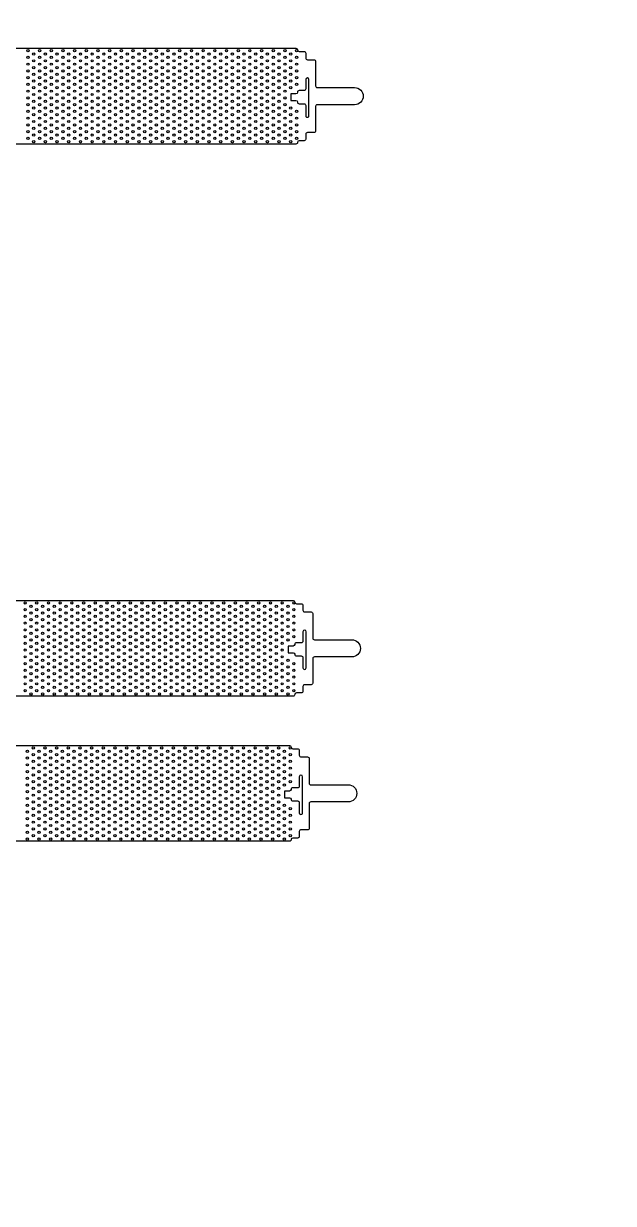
# Model space of a CAD drawing. Extents: x -291495 to 135863, y 5915 to 271227.
# Drawn here: x 57124 to 72863, y 37386 to 68857 of the extents above; entities that cross this region are included whole.
import ezdxf

# ---------------------------------------------------------------- set-up
doc = ezdxf.new("R2010")
doc.units = 13

msp = doc.modelspace()

# ---------------------------------------------------------------- linework, layer by layer
for points in [[(52390, 68201), (64390, 68201, -0.411139), (64433, 68157, 0.410904), (64477, 68114), (64608, 68114, -0.414214), (64652, 68070), (64652, 67939, 0.414214), (64696, 67895), (64871, 67895, -0.414214), (64915, 67851), (64915, 67195, 0.414214), (64958, 67151), (65958, 67151, -1), (65958, 66694)], [(65958, 66694), (64958, 66694, 0.414214), (64915, 66651), (64915, 65994, -0.414214), (64871, 65951), (64696, 65951, 0.414214), (64652, 65907), (64652, 65776, -0.414214), (64608, 65732), (64477, 65732, 0.410904), (64433, 65689, -0.417531), (64390, 65644), (52390, 65644, -0.417531)], [(52315, 53471), (64315, 53471, -0.411139), (64359, 53427, 0.410904), (64403, 53384), (64534, 53384, -0.414214), (64578, 53340), (64578, 53209, 0.414214), (64622, 53165), (64797, 53165, -0.414214), (64840, 53121), (64840, 52465, 0.414214), (64884, 52421), (65884, 52421, -1), (65884, 51964)], [(65884, 51964), (64884, 51964, 0.414214), (64840, 51920), (64840, 51264, -0.414214), (64797, 51220), (64622, 51220, 0.414214), (64578, 51177), (64578, 51045, -0.414214), (64534, 51002), (64403, 51002, 0.410904), (64359, 50958, -0.417531), (64315, 50914), (52315, 50914, -0.417531)], [(52220, 49602), (64220, 49602, -0.411139), (64263, 49558, 0.410904), (64307, 49515), (64438, 49515, -0.414214), (64482, 49471), (64482, 49340, 0.414214), (64526, 49296), (64701, 49296, -0.414214), (64745, 49252), (64745, 48596, 0.414214), (64788, 48552), (65788, 48552, -1), (65788, 48095)], [(65788, 48095), (64788, 48095, 0.414214), (64745, 48051), (64745, 47395, -0.414214), (64701, 47351), (64526, 47351, 0.414214), (64482, 47308), (64482, 47176, -0.414214), (64438, 47133), (64307, 47133, 0.410904), (64263, 47089, -0.417531), (64220, 47045), (52220, 47045, -0.417531)]]:
    msp.add_lwpolyline(points, format="xyb")
at = {"linetype": 'Continuous'}
for points in [[(64652, 66402, 1.000064), (64740, 66402), (64740, 67365, 1), (64652, 67365), (64652, 67114, -0.414214), (64608, 67070), (64477, 67070, 0.417531), (64433, 67026, -0.410904), (64390, 66983), (64258, 66983), (64258, 66808), (64390, 66808, -0.410904), (64433, 66764, 0.417531), (64477, 66720), (64608, 66720, -0.414214), (64652, 66676), (64652, 66402)], [(64578, 51672, 1.000064), (64665, 51672), (64665, 52634, 1), (64578, 52634), (64578, 52384, -0.414214), (64534, 52340), (64403, 52340, 0.417531), (64359, 52296, -0.410904), (64315, 52252), (64184, 52252), (64184, 52077), (64315, 52077, -0.410904), (64359, 52034, 0.417531), (64403, 51990), (64534, 51990, -0.414214), (64578, 51946), (64578, 51672)], [(64482, 47803, 1.000064), (64570, 47803), (64570, 48766, 1), (64482, 48766), (64482, 48515, -0.414214), (64438, 48471), (64307, 48471, 0.417531), (64263, 48427, -0.410904), (64220, 48383), (64088, 48383), (64088, 48208), (64220, 48208, -0.410904), (64263, 48165, 0.417531), (64307, 48121), (64438, 48121, -0.414214), (64482, 48077), (64482, 47803)]]:
    msp.add_lwpolyline(points, format="xyb", dxfattribs=at)
for centre, radius in [((72134, 68123), 45000), ((57239, 68135), 30), ((57239, 67955), 30), ((57395, 68045), 30), ((57551, 68135), 30), ((57551, 67955), 30), ((57707, 68045), 30), ((57862, 68135), 30), ((57862, 67955), 30), ((58018, 68045), 30), ((58174, 68135), 30), ((58174, 67955), 30), ((58330, 68045), 30), ((58486, 68135), 30), ((58486, 67955), 30), ((58642, 68045), 30), ((58798, 68135), 30), ((58798, 67955), 30), ((58954, 68045), 30), ((59109, 68135), 30), ((59109, 67955), 30), ((59265, 68045), 30), ((59421, 68135), 30), ((59421, 67955), 30), ((59577, 68045), 30), ((59733, 68135), 30), ((59733, 67955), 30), ((59889, 68045), 30), ((60045, 68135), 30), ((60045, 67955), 30), ((60201, 68045), 30), ((60357, 68135), 30), ((60357, 67955), 30), ((60512, 68045), 30), ((60668, 68135), 30), ((60668, 67955), 30), ((60824, 68045), 30), ((60980, 68135), 30), ((60980, 67955), 30), ((61136, 68045), 30), ((61292, 68135), 30), ((61292, 67955), 30), ((61448, 68045), 30), ((61604, 68135), 30), ((61604, 67955), 30), ((61760, 68045), 30), ((61915, 68135), 30), ((61915, 67955), 30), ((62071, 68045), 30), ((62227, 68135), 30), ((62227, 67955), 30), ((62383, 68045), 30), ((62539, 68135), 30), ((62539, 67955), 30), ((62695, 68045), 30), ((62851, 68135), 30), ((62851, 67955), 30), ((63007, 68045), 30), ((63162, 68135), 30), ((63162, 67955), 30), ((63318, 68045), 30), ((63474, 68135), 30), ((63474, 67955), 30), ((63630, 68045), 30), ((63786, 68135), 30), ((63786, 67955), 30), ((63942, 68045), 30), ((64098, 68135), 30), ((64098, 67955), 30), ((64254, 68045), 30), ((64410, 68135), 30), ((64410, 67955), 30), ((57239, 67775), 30), ((57395, 67865), 30), ((57395, 67685), 30), ((57551, 67775), 30), ((57707, 67865), 30), ((57707, 67685), 30), ((57862, 67775), 30), ((58018, 67865), 30), ((58018, 67685), 30), ((58174, 67775), 30), ((58330, 67865), 30), ((58330, 67685), 30), ((58486, 67775), 30), ((58642, 67865), 30), ((58642, 67685), 30), ((58798, 67775), 30), ((58954, 67865), 30), ((58954, 67685), 30), ((59109, 67775), 30), ((59265, 67865), 30), ((59265, 67685), 30), ((59421, 67775), 30), ((59577, 67865), 30), ((59577, 67685), 30), ((59733, 67775), 30), ((59889, 67865), 30), ((59889, 67685), 30), ((60045, 67775), 30), ((60201, 67865), 30), ((60201, 67685), 30), ((60357, 67775), 30), ((60512, 67865), 30), ((60512, 67685), 30), ((60668, 67775), 30), ((60824, 67865), 30), ((60824, 67685), 30), ((60980, 67775), 30), ((61136, 67865), 30), ((61136, 67685), 30), ((61292, 67775), 30), ((61448, 67865), 30), ((61448, 67685), 30), ((61604, 67775), 30), ((61760, 67865), 30), ((61760, 67685), 30), ((61915, 67775), 30), ((62071, 67865), 30), ((62071, 67685), 30), ((62227, 67775), 30), ((62383, 67865), 30), ((62383, 67685), 30), ((62539, 67775), 30), ((62695, 67865), 30), ((62695, 67685), 30), ((62851, 67775), 30), ((63007, 67865), 30), ((63007, 67685), 30), ((63162, 67775), 30), ((63318, 67865), 30), ((63318, 67685), 30), ((63474, 67775), 30), ((63630, 67865), 30), ((63630, 67685), 30), ((63786, 67775), 30), ((63942, 67865), 30), ((63942, 67685), 30), ((64098, 67775), 30), ((64254, 67865), 30), ((64254, 67685), 30), ((64410, 67775), 30), ((57239, 67595), 30), ((57239, 67415), 30), ((57395, 67505), 30), ((57395, 67325), 30), ((57551, 67595), 30), ((57551, 67415), 30), ((57707, 67505), 30), ((57707, 67325), 30), ((57862, 67595), 30), ((57862, 67415), 30), ((58018, 67505), 30), ((58018, 67325), 30), ((58174, 67595), 30), ((58174, 67415), 30), ((58330, 67505), 30), ((58330, 67325), 30), ((58486, 67595), 30), ((58486, 67415), 30), ((58642, 67505), 30), ((58642, 67325), 30), ((58798, 67595), 30), ((58798, 67415), 30), ((58954, 67505), 30), ((58954, 67325), 30), ((59109, 67595), 30), ((59109, 67415), 30), ((59265, 67505), 30), ((59265, 67325), 30), ((59421, 67595), 30), ((59421, 67415), 30), ((59577, 67505), 30), ((59577, 67325), 30), ((59733, 67595), 30), ((59733, 67415), 30), ((59889, 67505), 30), ((59889, 67325), 30), ((60045, 67595), 30), ((60045, 67415), 30), ((60201, 67505), 30), ((60201, 67325), 30), ((60357, 67595), 30), ((60357, 67415), 30), ((60512, 67505), 30), ((60512, 67325), 30), ((60668, 67595), 30), ((60668, 67415), 30), ((60824, 67505), 30), ((60824, 67325), 30), ((60980, 67595), 30), ((60980, 67415), 30), ((61136, 67505), 30), ((61136, 67325), 30), ((61292, 67595), 30), ((61292, 67415), 30), ((61448, 67505), 30), ((61448, 67325), 30), ((61604, 67595), 30), ((61604, 67415), 30), ((61760, 67505), 30), ((61760, 67325), 30), ((61915, 67595), 30), ((61915, 67415), 30), ((62071, 67505), 30), ((62071, 67325), 30), ((62227, 67595), 30), ((62227, 67415), 30), ((62383, 67505), 30), ((62383, 67325), 30), ((62539, 67595), 30), ((62539, 67415), 30), ((62695, 67505), 30), ((62695, 67325), 30), ((62851, 67595), 30), ((62851, 67415), 30), ((63007, 67505), 30), ((63007, 67325), 30), ((63162, 67595), 30), ((63162, 67415), 30), ((63318, 67505), 30), ((63318, 67325), 30), ((63474, 67595), 30), ((63474, 67415), 30), ((63630, 67505), 30), ((63630, 67325), 30), ((63786, 67595), 30), ((63786, 67415), 30), ((63942, 67505), 30), ((63942, 67325), 30), ((64098, 67595), 30), ((64098, 67415), 30), ((64254, 67505), 30), ((64254, 67325), 30), ((64410, 67595), 30), ((64410, 67415), 30), ((57239, 67235), 30), ((57239, 67055), 30), ((57395, 67145), 30), ((57551, 67235), 30), ((57551, 67055), 30), ((57707, 67145), 30), ((57862, 67235), 30), ((57862, 67055), 30), ((58018, 67145), 30), ((58174, 67235), 30), ((58174, 67055), 30), ((58330, 67145), 30), ((58486, 67235), 30), ((58486, 67055), 30), ((58642, 67145), 30), ((58798, 67235), 30), ((58798, 67055), 30), ((58954, 67145), 30), ((59109, 67235), 30), ((59109, 67055), 30), ((59265, 67145), 30), ((59421, 67235), 30), ((59421, 67055), 30), ((59577, 67145), 30), ((59733, 67235), 30), ((59733, 67055), 30), ((59889, 67145), 30), ((60045, 67235), 30), ((60045, 67055), 30), ((60201, 67145), 30), ((60357, 67235), 30), ((60357, 67055), 30), ((60512, 67145), 30), ((60668, 67235), 30), ((60668, 67055), 30), ((60824, 67145), 30), ((60980, 67235), 30), ((60980, 67055), 30), ((61136, 67145), 30), ((61292, 67235), 30), ((61292, 67055), 30), ((61448, 67145), 30), ((61604, 67235), 30), ((61604, 67055), 30), ((61760, 67145), 30), ((61915, 67235), 30), ((61915, 67055), 30), ((62071, 67145), 30), ((62227, 67235), 30), ((62227, 67055), 30), ((62383, 67145), 30), ((62539, 67235), 30), ((62539, 67055), 30), ((62695, 67145), 30), ((62851, 67235), 30), ((62851, 67055), 30), ((63007, 67145), 30), ((63162, 67235), 30), ((63162, 67055), 30), ((63318, 67145), 30), ((63474, 67235), 30), ((63474, 67055), 30), ((63630, 67145), 30), ((63786, 67235), 30), ((63786, 67055), 30), ((63942, 67145), 30), ((64098, 67235), 30), ((64098, 67055), 30), ((64254, 67145), 30), ((64410, 67235), 30), ((57239, 66875), 30), ((57239, 66695), 30), ((57395, 66965), 30), ((57395, 66785), 30), ((57551, 66875), 30), ((57551, 66695), 30), ((57707, 66965), 30), ((57707, 66785), 30), ((57862, 66875), 30), ((57862, 66695), 30), ((58018, 66965), 30), ((58018, 66785), 30), ((58174, 66875), 30), ((58174, 66695), 30), ((58330, 66965), 30), ((58330, 66785), 30), ((58486, 66875), 30), ((58486, 66695), 30), ((58642, 66965), 30), ((58642, 66785), 30), ((58798, 66875), 30), ((58798, 66695), 30), ((58954, 66965), 30), ((58954, 66785), 30), ((59109, 66875), 30), ((59109, 66695), 30), ((59265, 66965), 30), ((59265, 66785), 30), ((59421, 66875), 30), ((59421, 66695), 30), ((59577, 66965), 30), ((59577, 66785), 30), ((59733, 66875), 30), ((59733, 66695), 30), ((59889, 66965), 30), ((59889, 66785), 30), ((60045, 66875), 30), ((60045, 66695), 30), ((60201, 66965), 30), ((60201, 66785), 30), ((60357, 66875), 30), ((60357, 66695), 30), ((60512, 66965), 30), ((60512, 66785), 30), ((60668, 66875), 30), ((60668, 66695), 30), ((60824, 66965), 30), ((60824, 66785), 30), ((60980, 66875), 30), ((60980, 66695), 30), ((61136, 66965), 30), ((61136, 66785), 30), ((61292, 66875), 30), ((61292, 66695), 30), ((61448, 66965), 30), ((61448, 66785), 30), ((61604, 66875), 30), ((61604, 66695), 30), ((61760, 66965), 30), ((61760, 66785), 30), ((61915, 66875), 30), ((61915, 66695), 30), ((62071, 66965), 30), ((62071, 66785), 30), ((62227, 66875), 30), ((62227, 66695), 30), ((62383, 66965), 30), ((62383, 66785), 30), ((62539, 66875), 30), ((62539, 66695), 30), ((62695, 66965), 30), ((62695, 66785), 30), ((62851, 66875), 30), ((62851, 66695), 30), ((63007, 66965), 30), ((63007, 66785), 30), ((63162, 66875), 30), ((63162, 66695), 30), ((63318, 66965), 30), ((63318, 66785), 30), ((63474, 66875), 30), ((63474, 66695), 30), ((63630, 66965), 30), ((63630, 66785), 30), ((63786, 66875), 30), ((63786, 66695), 30), ((63942, 66965), 30), ((63942, 66785), 30), ((64098, 66875), 30), ((64098, 66695), 30), ((57239, 66515), 30), ((57395, 66605), 30), ((57395, 66425), 30), ((57551, 66515), 30), ((57707, 66605), 30), ((57707, 66425), 30), ((57862, 66515), 30), ((58018, 66605), 30), ((58018, 66425), 30), ((58174, 66515), 30), ((58330, 66605), 30), ((58330, 66425), 30), ((58486, 66515), 30), ((58642, 66605), 30), ((58642, 66425), 30), ((58798, 66515), 30), ((58954, 66605), 30), ((58954, 66425), 30), ((59109, 66515), 30), ((59265, 66605), 30), ((59265, 66425), 30), ((59421, 66515), 30), ((59577, 66605), 30), ((59577, 66425), 30), ((59733, 66515), 30), ((59889, 66605), 30), ((59889, 66425), 30), ((60045, 66515), 30), ((60201, 66605), 30), ((60201, 66425), 30), ((60357, 66515), 30), ((60512, 66605), 30), ((60512, 66425), 30), ((60668, 66515), 30), ((60824, 66605), 30), ((60824, 66425), 30), ((60980, 66515), 30), ((61136, 66605), 30), ((61136, 66425), 30), ((61292, 66515), 30), ((61448, 66605), 30), ((61448, 66425), 30), ((61604, 66515), 30), ((61760, 66605), 30), ((61760, 66425), 30), ((61915, 66515), 30), ((62071, 66605), 30), ((62071, 66425), 30), ((62227, 66515), 30), ((62383, 66605), 30), ((62383, 66425), 30), ((62539, 66515), 30), ((62695, 66605), 30), ((62695, 66425), 30), ((62851, 66515), 30), ((63007, 66605), 30), ((63007, 66425), 30), ((63162, 66515), 30), ((63318, 66605), 30), ((63318, 66425), 30), ((63474, 66515), 30), ((63630, 66605), 30), ((63630, 66425), 30), ((63786, 66515), 30), ((63942, 66605), 30), ((63942, 66425), 30), ((64098, 66515), 30), ((64254, 66605), 30), ((64254, 66425), 30), ((64410, 66515), 30), ((57239, 66335), 30), ((57239, 66155), 30), ((57395, 66245), 30), ((57395, 66065), 30), ((57551, 66335), 30), ((57551, 66155), 30), ((57707, 66245), 30), ((57707, 66065), 30), ((57862, 66335), 30), ((57862, 66155), 30), ((58018, 66245), 30), ((58018, 66065), 30), ((58174, 66335), 30), ((58174, 66155), 30), ((58330, 66245), 30), ((58330, 66065), 30), ((58486, 66335), 30), ((58486, 66155), 30), ((58642, 66245), 30), ((58642, 66065), 30), ((58798, 66335), 30), ((58798, 66155), 30), ((58954, 66245), 30), ((58954, 66065), 30), ((59109, 66335), 30), ((59109, 66155), 30), ((59265, 66245), 30), ((59265, 66065), 30), ((59421, 66335), 30), ((59421, 66155), 30), ((59577, 66245), 30), ((59577, 66065), 30), ((59733, 66335), 30), ((59733, 66155), 30), ((59889, 66245), 30), ((59889, 66065), 30), ((60045, 66335), 30), ((60045, 66155), 30), ((60201, 66245), 30), ((60201, 66065), 30), ((60357, 66335), 30), ((60357, 66155), 30), ((60512, 66245), 30), ((60512, 66065), 30), ((60668, 66335), 30), ((60668, 66155), 30), ((60824, 66245), 30), ((60824, 66065), 30), ((60980, 66335), 30), ((60980, 66155), 30), ((61136, 66245), 30), ((61136, 66065), 30), ((61292, 66335), 30), ((61292, 66155), 30), ((61448, 66245), 30), ((61448, 66065), 30), ((61604, 66335), 30), ((61604, 66155), 30), ((61760, 66245), 30), ((61760, 66065), 30), ((61915, 66335), 30), ((61915, 66155), 30), ((62071, 66245), 30), ((62071, 66065), 30), ((62227, 66335), 30), ((62227, 66155), 30), ((62383, 66245), 30), ((62383, 66065), 30), ((62539, 66335), 30), ((62539, 66155), 30), ((62695, 66245), 30), ((62695, 66065), 30), ((62851, 66335), 30), ((62851, 66155), 30), ((63007, 66245), 30), ((63007, 66065), 30), ((63162, 66335), 30), ((63162, 66155), 30), ((63318, 66245), 30), ((63318, 66065), 30), ((63474, 66335), 30), ((63474, 66155), 30), ((63630, 66245), 30), ((63630, 66065), 30), ((63786, 66335), 30), ((63786, 66155), 30), ((63942, 66245), 30), ((63942, 66065), 30), ((64098, 66335), 30), ((64098, 66155), 30), ((64254, 66245), 30), ((64254, 66065), 30), ((64410, 66335), 30), ((64410, 66155), 30), ((57239, 65975), 30), ((57239, 65795), 30), ((57395, 65885), 30), ((57551, 65975), 30), ((57551, 65795), 30), ((57707, 65885), 30), ((57862, 65975), 30), ((57862, 65795), 30), ((58018, 65885), 30), ((58174, 65975), 30), ((58174, 65795), 30), ((58330, 65885), 30), ((58486, 65975), 30), ((58486, 65795), 30), ((58642, 65885), 30), ((58798, 65975), 30), ((58798, 65795), 30), ((58954, 65885), 30), ((59109, 65975), 30), ((59109, 65795), 30), ((59265, 65885), 30), ((59421, 65975), 30), ((59421, 65795), 30), ((59577, 65885), 30), ((59733, 65975), 30), ((59733, 65795), 30), ((59889, 65885), 30), ((60045, 65975), 30), ((60045, 65795), 30), ((60201, 65885), 30), ((60357, 65975), 30), ((60357, 65795), 30), ((60512, 65885), 30), ((60668, 65975), 30), ((60668, 65795), 30), ((60824, 65885), 30), ((60980, 65975), 30), ((60980, 65795), 30), ((61136, 65885), 30), ((61292, 65975), 30), ((61292, 65795), 30), ((61448, 65885), 30), ((61604, 65975), 30), ((61604, 65795), 30), ((61760, 65885), 30), ((61915, 65975), 30), ((61915, 65795), 30), ((62071, 65885), 30), ((62227, 65975), 30), ((62227, 65795), 30), ((62383, 65885), 30), ((62539, 65975), 30), ((62539, 65795), 30), ((62695, 65885), 30), ((62851, 65975), 30), ((62851, 65795), 30), ((63007, 65885), 30), ((63162, 65975), 30), ((63162, 65795), 30), ((63318, 65885), 30), ((63474, 65975), 30), ((63474, 65795), 30), ((63630, 65885), 30), ((63786, 65975), 30), ((63786, 65795), 30), ((63942, 65885), 30), ((64098, 65975), 30), ((64098, 65795), 30), ((64254, 65885), 30), ((64410, 65975), 30), ((64410, 65795), 30), ((57395, 65705), 30), ((57707, 65705), 30), ((58018, 65705), 30), ((58330, 65705), 30), ((58642, 65705), 30), ((58954, 65705), 30), ((59265, 65705), 30), ((59577, 65705), 30), ((59889, 65705), 30), ((60201, 65705), 30), ((60512, 65705), 30), ((60824, 65705), 30), ((61136, 65705), 30), ((61448, 65705), 30), ((61760, 65705), 30), ((62071, 65705), 30), ((62383, 65705), 30), ((62695, 65705), 30), ((63007, 65705), 30), ((63318, 65705), 30), ((63630, 65705), 30), ((63942, 65705), 30), ((64254, 65705), 30), ((57165, 53405), 30), ((57165, 53225), 30), ((57321, 53315), 30), ((57476, 53405), 30), ((57476, 53225), 30), ((57632, 53315), 30), ((57788, 53405), 30), ((57788, 53225), 30), ((57944, 53315), 30), ((58100, 53405), 30), ((58100, 53225), 30), ((58256, 53315), 30), ((58412, 53405), 30), ((58412, 53225), 30), ((58568, 53315), 30), ((58724, 53405), 30), ((58724, 53225), 30), ((58879, 53315), 30), ((59035, 53405), 30), ((59035, 53225), 30), ((59191, 53315), 30), ((59347, 53405), 30), ((59347, 53225), 30), ((59503, 53315), 30), ((59659, 53405), 30), ((59659, 53225), 30), ((59815, 53315), 30), ((59971, 53405), 30), ((59971, 53225), 30), ((60126, 53315), 30), ((60282, 53405), 30), ((60282, 53225), 30), ((60438, 53315), 30), ((60594, 53405), 30), ((60594, 53225), 30), ((60750, 53315), 30), ((60906, 53405), 30), ((60906, 53225), 30), ((61062, 53315), 30), ((61218, 53405), 30), ((61218, 53225), 30), ((61374, 53315), 30), ((61529, 53405), 30), ((61529, 53225), 30), ((61685, 53315), 30), ((61841, 53405), 30), ((61841, 53225), 30), ((61997, 53315), 30), ((62153, 53405), 30), ((62153, 53225), 30), ((62309, 53315), 30), ((62465, 53405), 30), ((62465, 53225), 30), ((62621, 53315), 30), ((62777, 53405), 30), ((62777, 53225), 30), ((62932, 53315), 30), ((63088, 53405), 30), ((63088, 53225), 30), ((63244, 53315), 30), ((63400, 53405), 30), ((63400, 53225), 30), ((63556, 53315), 30), ((63712, 53405), 30), ((63712, 53225), 30), ((63868, 53315), 30), ((64024, 53405), 30), ((64024, 53225), 30), ((64180, 53315), 30), ((64335, 53405), 30), ((64335, 53225), 30), ((57165, 53045), 30), ((57165, 52865), 30), ((57321, 53135), 30), ((57321, 52955), 30), ((57476, 53045), 30), ((57476, 52865), 30), ((57632, 53135), 30), ((57632, 52955), 30), ((57788, 53045), 30), ((57788, 52865), 30), ((57944, 53135), 30), ((57944, 52955), 30), ((58100, 53045), 30), ((58100, 52865), 30), ((58256, 53135), 30), ((58256, 52955), 30), ((58412, 53045), 30), ((58412, 52865), 30), ((58568, 53135), 30), ((58568, 52955), 30), ((58724, 53045), 30), ((58724, 52865), 30), ((58879, 53135), 30), ((58879, 52955), 30), ((59035, 53045), 30), ((59035, 52865), 30), ((59191, 53135), 30), ((59191, 52955), 30), ((59347, 53045), 30), ((59347, 52865), 30), ((59503, 53135), 30), ((59503, 52955), 30), ((59659, 53045), 30), ((59659, 52865), 30), ((59815, 53135), 30), ((59815, 52955), 30), ((59971, 53045), 30), ((59971, 52865), 30), ((60126, 53135), 30), ((60126, 52955), 30), ((60282, 53045), 30), ((60282, 52865), 30), ((60438, 53135), 30), ((60438, 52955), 30), ((60594, 53045), 30), ((60594, 52865), 30), ((60750, 53135), 30), ((60750, 52955), 30), ((60906, 53045), 30), ((60906, 52865), 30), ((61062, 53135), 30), ((61062, 52955), 30), ((61218, 53045), 30), ((61218, 52865), 30), ((61374, 53135), 30), ((61374, 52955), 30), ((61529, 53045), 30), ((61529, 52865), 30), ((61685, 53135), 30), ((61685, 52955), 30), ((61841, 53045), 30), ((61841, 52865), 30), ((61997, 53135), 30), ((61997, 52955), 30), ((62153, 53045), 30), ((62153, 52865), 30), ((62309, 53135), 30), ((62309, 52955), 30), ((62465, 53045), 30), ((62465, 52865), 30), ((62621, 53135), 30), ((62621, 52955), 30), ((62777, 53045), 30), ((62777, 52865), 30), ((62932, 53135), 30), ((62932, 52955), 30), ((63088, 53045), 30), ((63088, 52865), 30), ((63244, 53135), 30), ((63244, 52955), 30), ((63400, 53045), 30), ((63400, 52865), 30), ((63556, 53135), 30), ((63556, 52955), 30), ((63712, 53045), 30), ((63712, 52865), 30), ((63868, 53135), 30), ((63868, 52955), 30), ((64024, 53045), 30), ((64024, 52865), 30), ((64180, 53135), 30), ((64180, 52955), 30), ((64335, 53045), 30), ((64335, 52865), 30), ((57165, 52685), 30), ((57321, 52775), 30), ((57321, 52595), 30), ((57476, 52685), 30), ((57632, 52775), 30), ((57632, 52595), 30), ((57788, 52685), 30), ((57944, 52775), 30), ((57944, 52595), 30), ((58100, 52685), 30), ((58256, 52775), 30), ((58256, 52595), 30), ((58412, 52685), 30), ((58568, 52775), 30), ((58568, 52595), 30), ((58724, 52685), 30), ((58879, 52775), 30), ((58879, 52595), 30), ((59035, 52685), 30), ((59191, 52775), 30), ((59191, 52595), 30), ((59347, 52685), 30), ((59503, 52775), 30), ((59503, 52595), 30), ((59659, 52685), 30), ((59815, 52775), 30), ((59815, 52595), 30), ((59971, 52685), 30), ((60126, 52775), 30), ((60126, 52595), 30), ((60282, 52685), 30), ((60438, 52775), 30), ((60438, 52595), 30), ((60594, 52685), 30), ((60750, 52775), 30), ((60750, 52595), 30), ((60906, 52685), 30), ((61062, 52775), 30), ((61062, 52595), 30), ((61218, 52685), 30), ((61374, 52775), 30), ((61374, 52595), 30), ((61529, 52685), 30), ((61685, 52775), 30), ((61685, 52595), 30), ((61841, 52685), 30), ((61997, 52775), 30), ((61997, 52595), 30), ((62153, 52685), 30), ((62309, 52775), 30), ((62309, 52595), 30), ((62465, 52685), 30), ((62621, 52775), 30), ((62621, 52595), 30), ((62777, 52685), 30), ((62932, 52775), 30), ((62932, 52595), 30), ((63088, 52685), 30), ((63244, 52775), 30), ((63244, 52595), 30), ((63400, 52685), 30), ((63556, 52775), 30), ((63556, 52595), 30), ((63712, 52685), 30), ((63868, 52775), 30), ((63868, 52595), 30), ((64024, 52685), 30), ((64180, 52775), 30), ((64180, 52595), 30), ((64335, 52685), 30), ((57165, 52505), 30), ((57165, 52325), 30), ((57321, 52415), 30), ((57321, 52235), 30), ((57476, 52505), 30), ((57476, 52325), 30), ((57632, 52415), 30), ((57632, 52235), 30), ((57788, 52505), 30), ((57788, 52325), 30), ((57944, 52415), 30), ((57944, 52235), 30), ((58100, 52505), 30), ((58100, 52325), 30), ((58256, 52415), 30), ((58256, 52235), 30), ((58412, 52505), 30), ((58412, 52325), 30), ((58568, 52415), 30), ((58568, 52235), 30), ((58724, 52505), 30), ((58724, 52325), 30), ((58879, 52415), 30), ((58879, 52235), 30), ((59035, 52505), 30), ((59035, 52325), 30), ((59191, 52415), 30), ((59191, 52235), 30), ((59347, 52505), 30), ((59347, 52325), 30), ((59503, 52415), 30), ((59503, 52235), 30), ((59659, 52505), 30), ((59659, 52325), 30), ((59815, 52415), 30), ((59815, 52235), 30), ((59971, 52505), 30), ((59971, 52325), 30), ((60126, 52415), 30), ((60126, 52235), 30), ((60282, 52505), 30), ((60282, 52325), 30), ((60438, 52415), 30), ((60438, 52235), 30), ((60594, 52505), 30), ((60594, 52325), 30), ((60750, 52415), 30), ((60750, 52235), 30), ((60906, 52505), 30), ((60906, 52325), 30), ((61062, 52415), 30), ((61062, 52235), 30), ((61218, 52505), 30), ((61218, 52325), 30), ((61374, 52415), 30), ((61374, 52235), 30), ((61529, 52505), 30), ((61529, 52325), 30), ((61685, 52415), 30), ((61685, 52235), 30), ((61841, 52505), 30), ((61841, 52325), 30), ((61997, 52415), 30), ((61997, 52235), 30), ((62153, 52505), 30), ((62153, 52325), 30), ((62309, 52415), 30), ((62309, 52235), 30), ((62465, 52505), 30), ((62465, 52325), 30), ((62621, 52415), 30), ((62621, 52235), 30), ((62777, 52505), 30), ((62777, 52325), 30), ((62932, 52415), 30), ((62932, 52235), 30), ((63088, 52505), 30), ((63088, 52325), 30), ((63244, 52415), 30), ((63244, 52235), 30), ((63400, 52505), 30), ((63400, 52325), 30), ((63556, 52415), 30), ((63556, 52235), 30), ((63712, 52505), 30), ((63712, 52325), 30), ((63868, 52415), 30), ((63868, 52235), 30), ((64024, 52505), 30), ((64024, 52325), 30), ((64180, 52415), 30), ((64335, 52505), 30), ((57165, 52145), 30), ((57165, 51965), 30), ((57321, 52055), 30), ((57476, 52145), 30), ((57476, 51965), 30), ((57632, 52055), 30), ((57788, 52145), 30), ((57788, 51965), 30), ((57944, 52055), 30), ((58100, 52145), 30), ((58100, 51965), 30), ((58256, 52055), 30), ((58412, 52145), 30), ((58412, 51965), 30), ((58568, 52055), 30), ((58724, 52145), 30), ((58724, 51965), 30), ((58879, 52055), 30), ((59035, 52145), 30), ((59035, 51965), 30), ((59191, 52055), 30), ((59347, 52145), 30), ((59347, 51965), 30), ((59503, 52055), 30), ((59659, 52145), 30), ((59659, 51965), 30), ((59815, 52055), 30), ((59971, 52145), 30), ((59971, 51965), 30), ((60126, 52055), 30), ((60282, 52145), 30), ((60282, 51965), 30), ((60438, 52055), 30), ((60594, 52145), 30), ((60594, 51965), 30), ((60750, 52055), 30), ((60906, 52145), 30), ((60906, 51965), 30), ((61062, 52055), 30), ((61218, 52145), 30), ((61218, 51965), 30), ((61374, 52055), 30), ((61529, 52145), 30), ((61529, 51965), 30), ((61685, 52055), 30), ((61841, 52145), 30), ((61841, 51965), 30), ((61997, 52055), 30), ((62153, 52145), 30), ((62153, 51965), 30), ((62309, 52055), 30), ((62465, 52145), 30), ((62465, 51965), 30), ((62621, 52055), 30), ((62777, 52145), 30), ((62777, 51965), 30), ((62932, 52055), 30), ((63088, 52145), 30), ((63088, 51965), 30), ((63244, 52055), 30), ((63400, 52145), 30), ((63400, 51965), 30), ((63556, 52055), 30), ((63712, 52145), 30), ((63712, 51965), 30), ((63868, 52055), 30), ((64024, 52145), 30), ((64024, 51965), 30), ((57165, 51785), 30), ((57165, 51605), 30), ((57321, 51875), 30), ((57321, 51695), 30), ((57476, 51785), 30), ((57476, 51605), 30), ((57632, 51875), 30), ((57632, 51695), 30), ((57788, 51785), 30), ((57788, 51605), 30), ((57944, 51875), 30), ((57944, 51695), 30), ((58100, 51785), 30), ((58100, 51605), 30), ((58256, 51875), 30), ((58256, 51695), 30), ((58412, 51785), 30), ((58412, 51605), 30), ((58568, 51875), 30), ((58568, 51695), 30), ((58724, 51785), 30), ((58724, 51605), 30), ((58879, 51875), 30), ((58879, 51695), 30), ((59035, 51785), 30), ((59035, 51605), 30), ((59191, 51875), 30), ((59191, 51695), 30), ((59347, 51785), 30), ((59347, 51605), 30), ((59503, 51875), 30), ((59503, 51695), 30), ((59659, 51785), 30), ((59659, 51605), 30), ((59815, 51875), 30), ((59815, 51695), 30), ((59971, 51785), 30), ((59971, 51605), 30), ((60126, 51875), 30), ((60126, 51695), 30), ((60282, 51785), 30), ((60282, 51605), 30), ((60438, 51875), 30), ((60438, 51695), 30), ((60594, 51785), 30), ((60594, 51605), 30), ((60750, 51875), 30), ((60750, 51695), 30), ((60906, 51785), 30), ((60906, 51605), 30), ((61062, 51875), 30), ((61062, 51695), 30), ((61218, 51785), 30), ((61218, 51605), 30), ((61374, 51875), 30), ((61374, 51695), 30), ((61529, 51785), 30), ((61529, 51605), 30), ((61685, 51875), 30), ((61685, 51695), 30), ((61841, 51785), 30), ((61841, 51605), 30), ((61997, 51875), 30), ((61997, 51695), 30), ((62153, 51785), 30), ((62153, 51605), 30), ((62309, 51875), 30), ((62309, 51695), 30), ((62465, 51785), 30), ((62465, 51605), 30), ((62621, 51875), 30), ((62621, 51695), 30), ((62777, 51785), 30), ((62777, 51605), 30), ((62932, 51875), 30), ((62932, 51695), 30), ((63088, 51785), 30), ((63088, 51605), 30), ((63244, 51875), 30), ((63244, 51695), 30), ((63400, 51785), 30), ((63400, 51605), 30), ((63556, 51875), 30), ((63556, 51695), 30), ((63712, 51785), 30), ((63712, 51605), 30), ((63868, 51875), 30), ((63868, 51695), 30), ((64024, 51785), 30), ((64024, 51605), 30), ((64180, 51875), 30), ((64180, 51695), 30), ((64335, 51785), 30), ((64335, 51605), 30), ((57165, 51425), 30), ((57321, 51515), 30), ((57321, 51335), 30), ((57476, 51425), 30), ((57632, 51515), 30), ((57632, 51335), 30), ((57788, 51425), 30), ((57944, 51515), 30), ((57944, 51335), 30), ((58100, 51425), 30), ((58256, 51515), 30), ((58256, 51335), 30), ((58412, 51425), 30), ((58568, 51515), 30), ((58568, 51335), 30), ((58724, 51425), 30), ((58879, 51515), 30), ((58879, 51335), 30), ((59035, 51425), 30), ((59191, 51515), 30), ((59191, 51335), 30), ((59347, 51425), 30), ((59503, 51515), 30), ((59503, 51335), 30), ((59659, 51425), 30), ((59815, 51515), 30), ((59815, 51335), 30), ((59971, 51425), 30), ((60126, 51515), 30), ((60126, 51335), 30), ((60282, 51425), 30), ((60438, 51515), 30), ((60438, 51335), 30), ((60594, 51425), 30), ((60750, 51515), 30), ((60750, 51335), 30), ((60906, 51425), 30), ((61062, 51515), 30), ((61062, 51335), 30), ((61218, 51425), 30), ((61374, 51515), 30), ((61374, 51335), 30), ((61529, 51425), 30), ((61685, 51515), 30), ((61685, 51335), 30), ((61841, 51425), 30), ((61997, 51515), 30), ((61997, 51335), 30), ((62153, 51425), 30), ((62309, 51515), 30), ((62309, 51335), 30), ((62465, 51425), 30), ((62621, 51515), 30), ((62621, 51335), 30), ((62777, 51425), 30), ((62932, 51515), 30), ((62932, 51335), 30), ((63088, 51425), 30), ((63244, 51515), 30), ((63244, 51335), 30), ((63400, 51425), 30), ((63556, 51515), 30), ((63556, 51335), 30), ((63712, 51425), 30), ((63868, 51515), 30), ((63868, 51335), 30), ((64024, 51425), 30), ((64180, 51515), 30), ((64180, 51335), 30), ((64335, 51425), 30), ((57165, 51245), 30), ((57165, 51065), 30), ((57321, 51155), 30), ((57321, 50975), 30), ((57476, 51245), 30), ((57476, 51065), 30), ((57632, 51155), 30), ((57632, 50975), 30), ((57788, 51245), 30), ((57788, 51065), 30), ((57944, 51155), 30), ((57944, 50975), 30), ((58100, 51245), 30), ((58100, 51065), 30), ((58256, 51155), 30), ((58256, 50975), 30), ((58412, 51245), 30), ((58412, 51065), 30), ((58568, 51155), 30), ((58568, 50975), 30), ((58724, 51245), 30), ((58724, 51065), 30), ((58879, 51155), 30), ((58879, 50975), 30), ((59035, 51245), 30), ((59035, 51065), 30), ((59191, 51155), 30), ((59191, 50975), 30), ((59347, 51245), 30), ((59347, 51065), 30), ((59503, 51155), 30), ((59503, 50975), 30), ((59659, 51245), 30), ((59659, 51065), 30), ((59815, 51155), 30), ((59815, 50975), 30), ((59971, 51245), 30), ((59971, 51065), 30), ((60126, 51155), 30), ((60126, 50975), 30), ((60282, 51245), 30), ((60282, 51065), 30), ((60438, 51155), 30), ((60438, 50975), 30), ((60594, 51245), 30), ((60594, 51065), 30), ((60750, 51155), 30), ((60750, 50975), 30), ((60906, 51245), 30), ((60906, 51065), 30), ((61062, 51155), 30), ((61062, 50975), 30), ((61218, 51245), 30), ((61218, 51065), 30), ((61374, 51155), 30), ((61374, 50975), 30), ((61529, 51245), 30), ((61529, 51065), 30), ((61685, 51155), 30), ((61685, 50975), 30), ((61841, 51245), 30), ((61841, 51065), 30), ((61997, 51155), 30), ((61997, 50975), 30), ((62153, 51245), 30), ((62153, 51065), 30), ((62309, 51155), 30), ((62309, 50975), 30), ((62465, 51245), 30), ((62465, 51065), 30), ((62621, 51155), 30), ((62621, 50975), 30), ((62777, 51245), 30), ((62777, 51065), 30), ((62932, 51155), 30), ((62932, 50975), 30), ((63088, 51245), 30), ((63088, 51065), 30), ((63244, 51155), 30), ((63244, 50975), 30), ((63400, 51245), 30), ((63400, 51065), 30), ((63556, 51155), 30), ((63556, 50975), 30), ((63712, 51245), 30), ((63712, 51065), 30), ((63868, 51155), 30), ((63868, 50975), 30), ((64024, 51245), 30), ((64024, 51065), 30), ((64180, 51155), 30), ((64180, 50975), 30), ((64335, 51245), 30), ((64335, 51065), 30), ((57225, 49446), 30), ((57381, 49536), 30), ((57537, 49446), 30), ((57692, 49536), 30), ((57848, 49446), 30), ((58004, 49536), 30), ((58160, 49446), 30), ((58316, 49536), 30), ((58472, 49446), 30), ((58628, 49536), 30), ((58784, 49446), 30), ((58940, 49536), 30), ((59095, 49446), 30), ((59251, 49536), 30), ((59407, 49446), 30), ((59563, 49536), 30), ((59719, 49446), 30), ((59875, 49536), 30), ((60031, 49446), 30), ((60187, 49536), 30), ((60343, 49446), 30), ((60498, 49536), 30), ((60654, 49446), 30), ((60810, 49536), 30), ((60966, 49446), 30), ((61122, 49536), 30), ((61278, 49446), 30), ((61434, 49536), 30), ((61590, 49446), 30), ((61745, 49536), 30), ((61901, 49446), 30), ((62057, 49536), 30), ((62213, 49446), 30), ((62369, 49536), 30), ((62525, 49446), 30), ((62681, 49536), 30), ((62837, 49446), 30), ((62993, 49536), 30), ((63148, 49446), 30), ((63304, 49536), 30), ((63460, 49446), 30), ((63616, 49536), 30), ((63772, 49446), 30), ((63928, 49536), 30), ((64084, 49446), 30), ((64240, 49536), 30), ((57225, 49266), 30), ((57225, 49086), 30), ((57381, 49356), 30), ((57381, 49176), 30), ((57537, 49266), 30), ((57537, 49086), 30), ((57692, 49356), 30), ((57692, 49176), 30), ((57848, 49266), 30), ((57848, 49086), 30), ((58004, 49356), 30), ((58004, 49176), 30), ((58160, 49266), 30), ((58160, 49086), 30), ((58316, 49356), 30), ((58316, 49176), 30), ((58472, 49266), 30), ((58472, 49086), 30), ((58628, 49356), 30), ((58628, 49176), 30), ((58784, 49266), 30), ((58784, 49086), 30), ((58940, 49356), 30), ((58940, 49176), 30), ((59095, 49266), 30), ((59095, 49086), 30), ((59251, 49356), 30), ((59251, 49176), 30), ((59407, 49266), 30), ((59407, 49086), 30), ((59563, 49356), 30), ((59563, 49176), 30), ((59719, 49266), 30), ((59719, 49086), 30), ((59875, 49356), 30), ((59875, 49176), 30), ((60031, 49266), 30), ((60031, 49086), 30), ((60187, 49356), 30), ((60187, 49176), 30), ((60343, 49266), 30), ((60343, 49086), 30), ((60498, 49356), 30), ((60498, 49176), 30), ((60654, 49266), 30), ((60654, 49086), 30), ((60810, 49356), 30), ((60810, 49176), 30), ((60966, 49266), 30), ((60966, 49086), 30), ((61122, 49356), 30), ((61122, 49176), 30), ((61278, 49266), 30), ((61278, 49086), 30), ((61434, 49356), 30), ((61434, 49176), 30), ((61590, 49266), 30), ((61590, 49086), 30), ((61745, 49356), 30), ((61745, 49176), 30), ((61901, 49266), 30), ((61901, 49086), 30), ((62057, 49356), 30), ((62057, 49176), 30), ((62213, 49266), 30), ((62213, 49086), 30), ((62369, 49356), 30), ((62369, 49176), 30), ((62525, 49266), 30), ((62525, 49086), 30), ((62681, 49356), 30), ((62681, 49176), 30), ((62837, 49266), 30), ((62837, 49086), 30), ((62993, 49356), 30), ((62993, 49176), 30), ((63148, 49266), 30), ((63148, 49086), 30), ((63304, 49356), 30), ((63304, 49176), 30), ((63460, 49266), 30), ((63460, 49086), 30), ((63616, 49356), 30), ((63616, 49176), 30), ((63772, 49266), 30), ((63772, 49086), 30), ((63928, 49356), 30), ((63928, 49176), 30), ((64084, 49266), 30), ((64084, 49086), 30), ((64240, 49356), 30), ((64240, 49176), 30), ((57225, 48906), 30), ((57381, 48996), 30), ((57381, 48816), 30), ((57537, 48906), 30), ((57692, 48996), 30), ((57692, 48816), 30), ((57848, 48906), 30), ((58004, 48996), 30), ((58004, 48816), 30), ((58160, 48906), 30), ((58316, 48996), 30), ((58316, 48816), 30), ((58472, 48906), 30), ((58628, 48996), 30), ((58628, 48816), 30), ((58784, 48906), 30), ((58940, 48996), 30), ((58940, 48816), 30), ((59095, 48906), 30), ((59251, 48996), 30), ((59251, 48816), 30), ((59407, 48906), 30), ((59563, 48996), 30), ((59563, 48816), 30), ((59719, 48906), 30), ((59875, 48996), 30), ((59875, 48816), 30), ((60031, 48906), 30), ((60187, 48996), 30), ((60187, 48816), 30), ((60343, 48906), 30), ((60498, 48996), 30), ((60498, 48816), 30), ((60654, 48906), 30), ((60810, 48996), 30), ((60810, 48816), 30), ((60966, 48906), 30), ((61122, 48996), 30), ((61122, 48816), 30), ((61278, 48906), 30), ((61434, 48996), 30), ((61434, 48816), 30), ((61590, 48906), 30), ((61745, 48996), 30), ((61745, 48816), 30), ((61901, 48906), 30), ((62057, 48996), 30), ((62057, 48816), 30), ((62213, 48906), 30), ((62369, 48996), 30), ((62369, 48816), 30), ((62525, 48906), 30), ((62681, 48996), 30), ((62681, 48816), 30), ((62837, 48906), 30), ((62993, 48996), 30), ((62993, 48816), 30), ((63148, 48906), 30), ((63304, 48996), 30), ((63304, 48816), 30), ((63460, 48906), 30), ((63616, 48996), 30), ((63616, 48816), 30), ((63772, 48906), 30), ((63928, 48996), 30), ((63928, 48816), 30), ((64084, 48906), 30), ((64240, 48996), 30), ((64240, 48816), 30), ((57225, 48726), 30), ((57225, 48546), 30), ((57381, 48636), 30), ((57381, 48456), 30), ((57537, 48726), 30), ((57537, 48546), 30), ((57692, 48636), 30), ((57692, 48456), 30), ((57848, 48726), 30), ((57848, 48546), 30), ((58004, 48636), 30), ((58004, 48456), 30), ((58160, 48726), 30), ((58160, 48546), 30), ((58316, 48636), 30), ((58316, 48456), 30), ((58472, 48726), 30), ((58472, 48546), 30), ((58628, 48636), 30), ((58628, 48456), 30), ((58784, 48726), 30), ((58784, 48546), 30), ((58940, 48636), 30), ((58940, 48456), 30), ((59095, 48726), 30), ((59095, 48546), 30), ((59251, 48636), 30), ((59251, 48456), 30), ((59407, 48726), 30), ((59407, 48546), 30), ((59563, 48636), 30), ((59563, 48456), 30), ((59719, 48726), 30), ((59719, 48546), 30), ((59875, 48636), 30), ((59875, 48456), 30), ((60031, 48726), 30), ((60031, 48546), 30), ((60187, 48636), 30), ((60187, 48456), 30), ((60343, 48726), 30), ((60343, 48546), 30), ((60498, 48636), 30), ((60498, 48456), 30), ((60654, 48726), 30), ((60654, 48546), 30), ((60810, 48636), 30), ((60810, 48456), 30), ((60966, 48726), 30), ((60966, 48546), 30), ((61122, 48636), 30), ((61122, 48456), 30), ((61278, 48726), 30), ((61278, 48546), 30), ((61434, 48636), 30), ((61434, 48456), 30), ((61590, 48726), 30), ((61590, 48546), 30), ((61745, 48636), 30), ((61745, 48456), 30), ((61901, 48726), 30), ((61901, 48546), 30), ((62057, 48636), 30), ((62057, 48456), 30), ((62213, 48726), 30), ((62213, 48546), 30), ((62369, 48636), 30), ((62369, 48456), 30), ((62525, 48726), 30), ((62525, 48546), 30), ((62681, 48636), 30), ((62681, 48456), 30), ((62837, 48726), 30), ((62837, 48546), 30), ((62993, 48636), 30), ((62993, 48456), 30), ((63148, 48726), 30), ((63148, 48546), 30), ((63304, 48636), 30), ((63304, 48456), 30), ((63460, 48726), 30), ((63460, 48546), 30), ((63616, 48636), 30), ((63616, 48456), 30), ((63772, 48726), 30), ((63772, 48546), 30), ((63928, 48636), 30), ((63928, 48456), 30), ((64084, 48726), 30), ((64084, 48546), 30), ((64240, 48636), 30), ((57225, 48366), 30), ((57225, 48186), 30), ((57381, 48276), 30), ((57537, 48366), 30), ((57537, 48186), 30), ((57692, 48276), 30), ((57848, 48366), 30), ((57848, 48186), 30), ((58004, 48276), 30), ((58160, 48366), 30), ((58160, 48186), 30), ((58316, 48276), 30), ((58472, 48366), 30), ((58472, 48186), 30), ((58628, 48276), 30), ((58784, 48366), 30), ((58784, 48186), 30), ((58940, 48276), 30), ((59095, 48366), 30), ((59095, 48186), 30), ((59251, 48276), 30), ((59407, 48366), 30), ((59407, 48186), 30), ((59563, 48276), 30), ((59719, 48366), 30), ((59719, 48186), 30), ((59875, 48276), 30), ((60031, 48366), 30), ((60031, 48186), 30), ((60187, 48276), 30), ((60343, 48366), 30), ((60343, 48186), 30), ((60498, 48276), 30), ((60654, 48366), 30), ((60654, 48186), 30), ((60810, 48276), 30), ((60966, 48366), 30), ((60966, 48186), 30), ((61122, 48276), 30), ((61278, 48366), 30), ((61278, 48186), 30), ((61434, 48276), 30), ((61590, 48366), 30), ((61590, 48186), 30), ((61745, 48276), 30), ((61901, 48366), 30), ((61901, 48186), 30), ((62057, 48276), 30), ((62213, 48366), 30), ((62213, 48186), 30), ((62369, 48276), 30), ((62525, 48366), 30), ((62525, 48186), 30), ((62681, 48276), 30), ((62837, 48366), 30), ((62837, 48186), 30), ((62993, 48276), 30), ((63148, 48366), 30), ((63148, 48186), 30), ((63304, 48276), 30), ((63460, 48366), 30), ((63460, 48186), 30), ((63616, 48276), 30), ((63772, 48366), 30), ((63772, 48186), 30), ((63928, 48276), 30), ((57225, 48006), 30), ((57225, 47826), 30), ((57381, 48096), 30), ((57381, 47916), 30), ((57537, 48006), 30), ((57537, 47826), 30), ((57692, 48096), 30), ((57692, 47916), 30), ((57848, 48006), 30), ((57848, 47826), 30), ((58004, 48096), 30), ((58004, 47916), 30), ((58160, 48006), 30), ((58160, 47826), 30), ((58316, 48096), 30), ((58316, 47916), 30), ((58472, 48006), 30), ((58472, 47826), 30), ((58628, 48096), 30), ((58628, 47916), 30), ((58784, 48006), 30), ((58784, 47826), 30), ((58940, 48096), 30), ((58940, 47916), 30), ((59095, 48006), 30), ((59095, 47826), 30), ((59251, 48096), 30), ((59251, 47916), 30), ((59407, 48006), 30), ((59407, 47826), 30), ((59563, 48096), 30), ((59563, 47916), 30), ((59719, 48006), 30), ((59719, 47826), 30), ((59875, 48096), 30), ((59875, 47916), 30), ((60031, 48006), 30), ((60031, 47826), 30), ((60187, 48096), 30), ((60187, 47916), 30), ((60343, 48006), 30), ((60343, 47826), 30), ((60498, 48096), 30), ((60498, 47916), 30), ((60654, 48006), 30), ((60654, 47826), 30), ((60810, 48096), 30), ((60810, 47916), 30), ((60966, 48006), 30), ((60966, 47826), 30), ((61122, 48096), 30), ((61122, 47916), 30), ((61278, 48006), 30), ((61278, 47826), 30), ((61434, 48096), 30), ((61434, 47916), 30), ((61590, 48006), 30), ((61590, 47826), 30), ((61745, 48096), 30), ((61745, 47916), 30), ((61901, 48006), 30), ((61901, 47826), 30), ((62057, 48096), 30), ((62057, 47916), 30), ((62213, 48006), 30), ((62213, 47826), 30), ((62369, 48096), 30), ((62369, 47916), 30), ((62525, 48006), 30), ((62525, 47826), 30), ((62681, 48096), 30), ((62681, 47916), 30), ((62837, 48006), 30), ((62837, 47826), 30), ((62993, 48096), 30), ((62993, 47916), 30), ((63148, 48006), 30), ((63148, 47826), 30), ((63304, 48096), 30), ((63304, 47916), 30), ((63460, 48006), 30), ((63460, 47826), 30), ((63616, 48096), 30), ((63616, 47916), 30), ((63772, 48006), 30), ((63772, 47826), 30), ((63928, 48096), 30), ((63928, 47916), 30), ((64084, 48006), 30), ((64084, 47826), 30), ((64240, 47916), 30), ((57225, 47646), 30), ((57381, 47736), 30), ((57381, 47556), 30), ((57537, 47646), 30), ((57692, 47736), 30), ((57692, 47556), 30), ((57848, 47646), 30), ((58004, 47736), 30), ((58004, 47556), 30), ((58160, 47646), 30), ((58316, 47736), 30), ((58316, 47556), 30), ((58472, 47646), 30), ((58628, 47736), 30), ((58628, 47556), 30), ((58784, 47646), 30), ((58940, 47736), 30), ((58940, 47556), 30), ((59095, 47646), 30), ((59251, 47736), 30), ((59251, 47556), 30), ((59407, 47646), 30), ((59563, 47736), 30), ((59563, 47556), 30), ((59719, 47646), 30), ((59875, 47736), 30), ((59875, 47556), 30), ((60031, 47646), 30), ((60187, 47736), 30), ((60187, 47556), 30), ((60343, 47646), 30), ((60498, 47736), 30), ((60498, 47556), 30), ((60654, 47646), 30), ((60810, 47736), 30), ((60810, 47556), 30), ((60966, 47646), 30), ((61122, 47736), 30), ((61122, 47556), 30), ((61278, 47646), 30), ((61434, 47736), 30), ((61434, 47556), 30), ((61590, 47646), 30), ((61745, 47736), 30), ((61745, 47556), 30), ((61901, 47646), 30), ((62057, 47736), 30), ((62057, 47556), 30), ((62213, 47646), 30), ((62369, 47736), 30), ((62369, 47556), 30), ((62525, 47646), 30), ((62681, 47736), 30), ((62681, 47556), 30), ((62837, 47646), 30), ((62993, 47736), 30), ((62993, 47556), 30), ((63148, 47646), 30), ((63304, 47736), 30), ((63304, 47556), 30), ((63460, 47646), 30), ((63616, 47736), 30), ((63616, 47556), 30), ((63772, 47646), 30), ((63928, 47736), 30), ((63928, 47556), 30), ((64084, 47646), 30), ((64240, 47736), 30), ((64240, 47556), 30), ((57225, 47466), 30), ((57225, 47286), 30), ((57381, 47376), 30), ((57381, 47196), 30), ((57537, 47466), 30), ((57537, 47286), 30), ((57692, 47376), 30), ((57692, 47196), 30), ((57848, 47466), 30), ((57848, 47286), 30), ((58004, 47376), 30), ((58004, 47196), 30), ((58160, 47466), 30), ((58160, 47286), 30), ((58316, 47376), 30), ((58316, 47196), 30), ((58472, 47466), 30), ((58472, 47286), 30), ((58628, 47376), 30), ((58628, 47196), 30), ((58784, 47466), 30), ((58784, 47286), 30), ((58940, 47376), 30), ((58940, 47196), 30), ((59095, 47466), 30), ((59095, 47286), 30), ((59251, 47376), 30), ((59251, 47196), 30), ((59407, 47466), 30), ((59407, 47286), 30), ((59563, 47376), 30), ((59563, 47196), 30), ((59719, 47466), 30), ((59719, 47286), 30), ((59875, 47376), 30), ((59875, 47196), 30), ((60031, 47466), 30), ((60031, 47286), 30), ((60187, 47376), 30), ((60187, 47196), 30), ((60343, 47466), 30), ((60343, 47286), 30), ((60498, 47376), 30), ((60498, 47196), 30), ((60654, 47466), 30), ((60654, 47286), 30), ((60810, 47376), 30), ((60810, 47196), 30), ((60966, 47466), 30), ((60966, 47286), 30), ((61122, 47376), 30), ((61122, 47196), 30), ((61278, 47466), 30), ((61278, 47286), 30), ((61434, 47376), 30), ((61434, 47196), 30), ((61590, 47466), 30), ((61590, 47286), 30), ((61745, 47376), 30), ((61745, 47196), 30), ((61901, 47466), 30), ((61901, 47286), 30), ((62057, 47376), 30), ((62057, 47196), 30), ((62213, 47466), 30), ((62213, 47286), 30), ((62369, 47376), 30), ((62369, 47196), 30), ((62525, 47466), 30), ((62525, 47286), 30), ((62681, 47376), 30), ((62681, 47196), 30), ((62837, 47466), 30), ((62837, 47286), 30), ((62993, 47376), 30), ((62993, 47196), 30), ((63148, 47466), 30), ((63148, 47286), 30), ((63304, 47376), 30), ((63304, 47196), 30), ((63460, 47466), 30), ((63460, 47286), 30), ((63616, 47376), 30), ((63616, 47196), 30), ((63772, 47466), 30), ((63772, 47286), 30), ((63928, 47376), 30), ((63928, 47196), 30), ((64084, 47466), 30), ((64084, 47286), 30), ((64240, 47376), 30), ((64240, 47196), 30), ((57225, 47106), 30), ((57537, 47106), 30), ((57848, 47106), 30), ((58160, 47106), 30), ((58472, 47106), 30), ((58784, 47106), 30), ((59095, 47106), 30), ((59407, 47106), 30), ((59719, 47106), 30), ((60031, 47106), 30), ((60343, 47106), 30), ((60654, 47106), 30), ((60966, 47106), 30), ((61278, 47106), 30), ((61590, 47106), 30), ((61901, 47106), 30), ((62213, 47106), 30), ((62525, 47106), 30), ((62837, 47106), 30), ((63148, 47106), 30), ((63460, 47106), 30), ((63772, 47106), 30), ((64084, 47106), 30)]:
    msp.add_circle(centre, radius)

doc.saveas('drawing.dxf')
